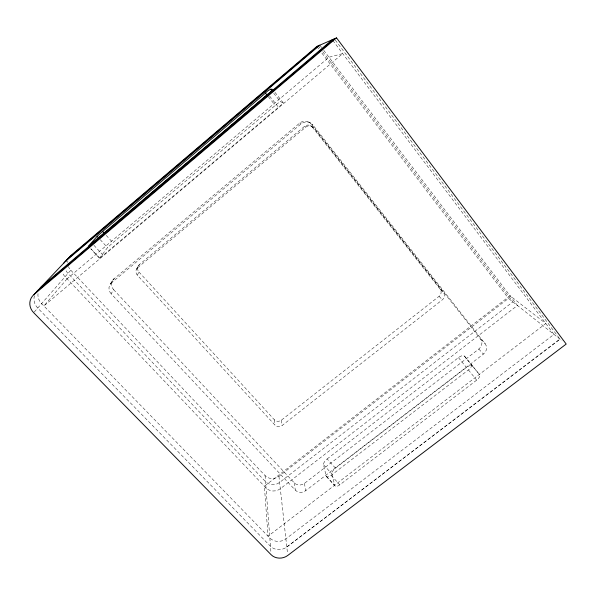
<?xml version="1.0" encoding="UTF-8"?>
<svg xmlns="http://www.w3.org/2000/svg" width="596" height="596" viewBox="0 0 596 596"><rect width="100%" height="100%" fill="white"/><g stroke="black" fill="none" stroke-linecap="round" stroke-linejoin="round"><path stroke-width="0.45" stroke-dasharray="2.98 2.23" d="M99.487 258.217L107.697 247.415L112.897 242.654L276.47 104.367L280.217 101.558L283.242 102.803A6.631 0.38 -40.1 0 1 278.526 107.287L100.545 257.517L99.487 258.217L90.786 248.912M137.341 275.21L138.965 272A5.498 5.215 20.6 0 1 139.345 264.602L304.563 126.322A5.684 5.535 -81.2 0 1 312.356 127.119L313.712 127.902L443.506 292.629A5.319 4.939 -36.9 0 1 442.381 299.788L282.124 425.492A5.118 4.694 -9.8 0 1 274.942 425.045L137.341 275.21A5.588 5.297 20.3 0 1 137.721 267.693L139.345 264.602M136.424 269.325L138.071 266.203M111.147 293.783A8.329 7.808 19.9 0 1 110.856 283.398L113.314 279.427L299.781 123.014A8.448 8.225 -82.5 0 1 311.38 124.199L312.975 125.078L485.218 343.862A7.741 7.018 -34.1 0 1 483.43 354.076L305.696 490.717A7.42 6.638 -11.6 0 1 295.318 490.158L111.147 293.783L113.583 289.619A8.165 7.666 20.2 0 1 113.314 279.427L114.089 278.772L111.653 282.735M110.223 284.21L112.689 280.217M34.263 312.036L70.797 270.212A11.242 10.452 25.7 0 1 68.48 266.598M110.856 283.398L301.129 123.864A8.627 8.396 -81.8 0 1 312.975 125.078M137.721 267.693L305.778 127.097A5.781 5.632 -80.6 0 1 313.712 127.902M138.965 272L274.324 419.711A5.036 4.634 -9.7 0 0 281.394 420.158L439.066 296.309A5.237 4.865 -37.1 0 0 440.168 289.261L312.356 127.119M70.797 270.212L265.078 475.593A9.894 8.903 -9 0 0 278.935 476.36L508.47 298.402L562.043 340.763M327.137 458.95L458.458 357.622A5.61 2.458 -37.3 0 1 464.44 356.088L479.527 374.541A5.751 2.689 -37 0 1 476.666 380.144L339.809 484.839A5.617 2.555 -44.1 0 1 334.743 485.39L326.124 475.981L323.524 464.746A5.476 2.339 -43.7 0 1 327.137 458.95L335.459 468.113A5.446 2.414 -43.8 0 0 331.912 473.932L334.743 485.39M113.583 289.619L294.23 482.82A7.286 6.534 -11.6 0 0 304.429 483.378L478.826 349.032A7.599 6.906 -34.3 0 0 480.562 338.99L311.38 124.199M335.459 468.113L466.385 367.464A5.588 2.533 -37.1 0 1 472.405 366.019L479.527 374.541M326.124 475.981A5.64 2.481 -44 0 0 331.145 475.355L468.434 369.915A5.781 2.607 -37.2 0 0 471.362 364.35M34.456 295.69A13.552 12.397 22.8 0 0 37.742 308.058L270.472 546.271A11.674 10.214 -9.5 0 0 286.803 546.979L559.957 339.124L334.356 38.837M286.803 547.024L559.994 339.146M308.914 122.098L310.456 122.932M310.702 125.704L312.021 126.471M299.781 123.014L301.129 123.864M304.563 126.322L305.778 127.097M440.168 289.261L443.506 292.629M480.562 338.99L485.218 343.862M439.066 296.309L442.381 299.788M90.912 248.711L99.532 257.993M93.937 245.306L103.227 255.349M100.21 239.652L107.533 247.608M478.826 349.032L483.43 354.076M331.145 475.355L339.809 484.839M106.244 235.383L112.897 242.654M326.437 476.577L335.071 485.993M323.524 464.746L331.912 473.932M458.458 357.622L466.385 367.464M468.434 369.915L476.666 380.144M464.44 356.088L472.405 366.019M269.63 96.105L278.526 107.287M268.334 96.723L275.24 105.388M273.743 93.274L280.306 101.544M274.98 92.373L283.242 102.803M316.834 46.481L319.091 49.446M321.907 53.148L508.47 298.402M319.829 45.177L321.982 48.015M323.77 50.369L517.425 305.48L280.314 488.72A10.199 9.141 -9.1 0 1 266.017 487.953L65.098 276.738A11.637 10.788 25.1 0 1 62.692 273.005M318.301 45.84L319.992 48.06M322.801 51.763L512.873 301.881L279.613 482.44A10.043 9.022 -9.1 0 1 265.54 481.672L67.996 273.422A11.436 10.616 25.4 0 1 65.634 269.75M332.836 40.468L553.982 334.393L285.894 538.836A11.466 10.065 -9.5 0 1 269.846 538.076L41.616 303.625A13.276 12.173 23.1 0 1 38.047 293.031M304.429 483.378L305.696 490.717M294.23 482.82L295.318 490.158M281.394 420.158L282.124 425.492M274.324 419.711L274.942 425.045M278.935 476.36L287.555 553.766M265.078 475.593L270.986 553.021M67.743 262.486A11.242 10.452 25.7 0 1 67.87 261.115M67.08 278.816L43.888 305.957L342.707 53.595L328.985 57.238L67.08 278.816M510.027 295.735L264.393 486.239L268.021 536.206L545.802 323.524L510.027 295.735"/><path stroke-width="0.89" d="M97.155 236.329L88.32 246.252L267.962 94.004C277.341 87.321 269.534 88.059 265.458 93.11L100.836 232.954L97.155 236.329L98.988 238.318M33.942 294.61L71.2 255.252L316.834 46.481L336.531 37.883L566.2 344.056L287.741 555.465A11.883 10.363 -9.6 0 1 271.113 554.72L33.681 312.699A13.835 12.635 22.5 0 1 33.942 294.61L336.531 37.883M318.301 45.84L68.391 258.217A11.436 10.616 25.4 0 0 65.843 261.517M319.829 45.177L65.486 261.286A11.637 10.788 25.1 0 0 63.601 263.41M332.285 39.738L41.914 286.192A13.276 12.173 23.1 0 0 39.776 288.591M38.002 290.327L334.371 38.829M102.616 231.419L104.427 233.401M265.458 93.11L267.179 95.278M270.465 89.139L272.104 91.203M69.374 257.308A11.242 10.452 25.7 0 1 71.2 255.252M36.84 291.459A13.552 12.397 22.8 0 1 38.017 290.304"/></g></svg>
